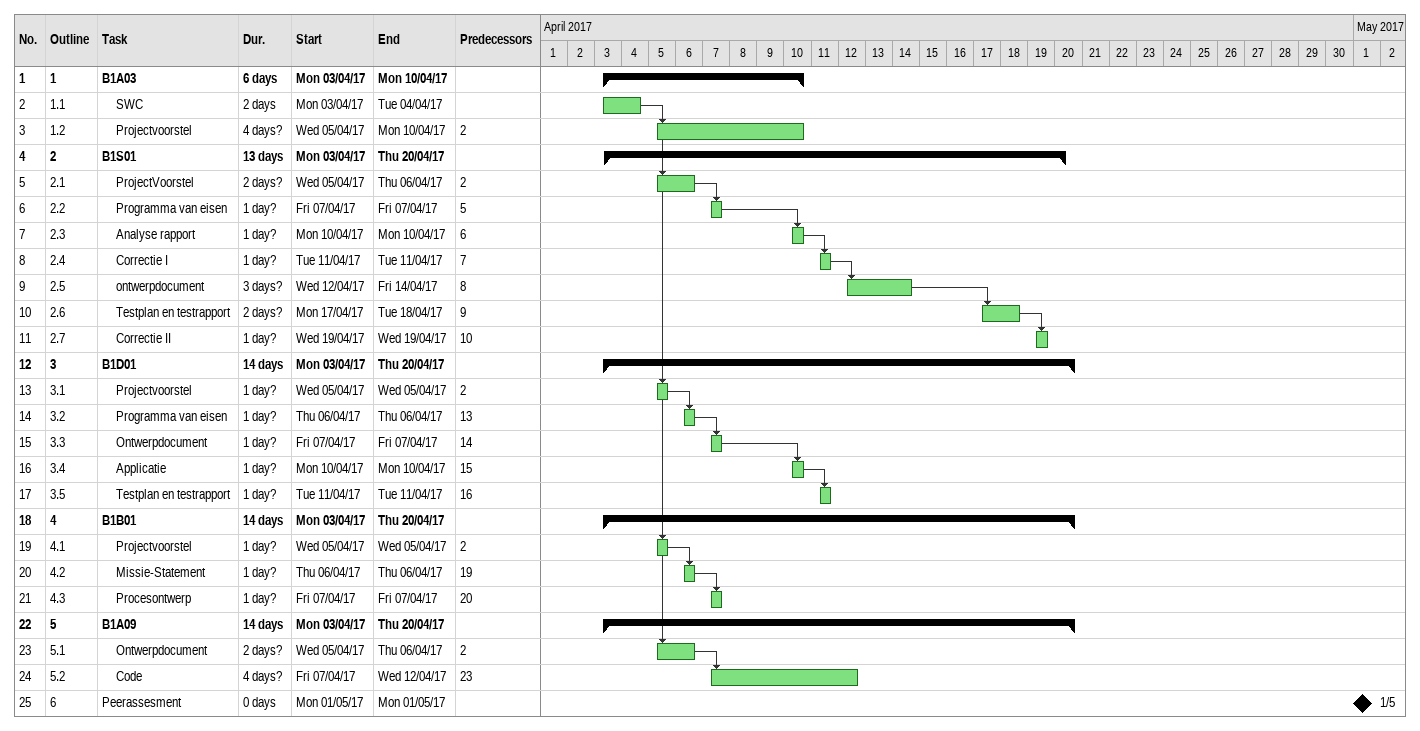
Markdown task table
| ID | WBS | Task | Duration | Start | Finish | Predecessors |
|---|---|---|---|---|---|---|
| 1 | 1 | **B1A03** | 6d | 2017-04-03 | 2017-04-10 |  |
| 2 | 1.1 | SWC | 2d | 2017-04-03 | 2017-04-04 |  |
| 3 | 1.2 | Projectvoorstel | 4d? | 2017-04-05 | 2017-04-10 | 2 |
| 4 | 2 | **B1S01** | 13d | 2017-04-03 | 2017-04-20 |  |
| 5 | 2.1 | ProjectVoorstel | 2d? | 2017-04-05 | 2017-04-06 | 2 |
| 6 | 2.2 | Programma van eisen | 1d? | 2017-04-07 | 2017-04-07 | 5 |
| 7 | 2.3 | Analyse rapport | 1d? | 2017-04-10 | 2017-04-10 | 6 |
| 8 | 2.4 | Correctie I | 1d? | 2017-04-11 | 2017-04-11 | 7 |
| 9 | 2.5 | ontwerpdocument | 3d? | 2017-04-12 | 2017-04-14 | 8 |
| 10 | 2.6 | Testplan en testrapport | 2d? | 2017-04-17 | 2017-04-18 | 9 |
| 11 | 2.7 | Correctie II | 1d? | 2017-04-19 | 2017-04-19 | 10 |
| 12 | 3 | **B1D01** | 14d | 2017-04-03 | 2017-04-20 |  |
| 13 | 3.1 | Projectvoorstel | 1d? | 2017-04-05 | 2017-04-05 | 2 |
| 14 | 3.2 | Programma van eisen | 1d? | 2017-04-06 | 2017-04-06 | 13 |
| 15 | 3.3 | Ontwerpdocument | 1d? | 2017-04-07 | 2017-04-07 | 14 |
| 16 | 3.4 | Applicatie | 1d? | 2017-04-10 | 2017-04-10 | 15 |
| 17 | 3.5 | Testplan en testrapport | 1d? | 2017-04-11 | 2017-04-11 | 16 |
| 18 | 4 | **B1B01** | 14d | 2017-04-03 | 2017-04-20 |  |
| 19 | 4.1 | Projectvoorstel | 1d? | 2017-04-05 | 2017-04-05 | 2 |
| 20 | 4.2 | Missie-Statement | 1d? | 2017-04-06 | 2017-04-06 | 19 |
| 21 | 4.3 | Procesontwerp | 1d? | 2017-04-07 | 2017-04-07 | 20 |
| 22 | 5 | **B1A09** | 14d | 2017-04-03 | 2017-04-20 |  |
| 23 | 5.1 | Ontwerpdocument | 2d? | 2017-04-05 | 2017-04-06 | 2 |
| 24 | 5.2 | Code | 4d? | 2017-04-07 | 2017-04-12 | 23 |
| 25 | 6 | Peerassesment | 0d | 2017-05-01 | 2017-05-01 |  |
